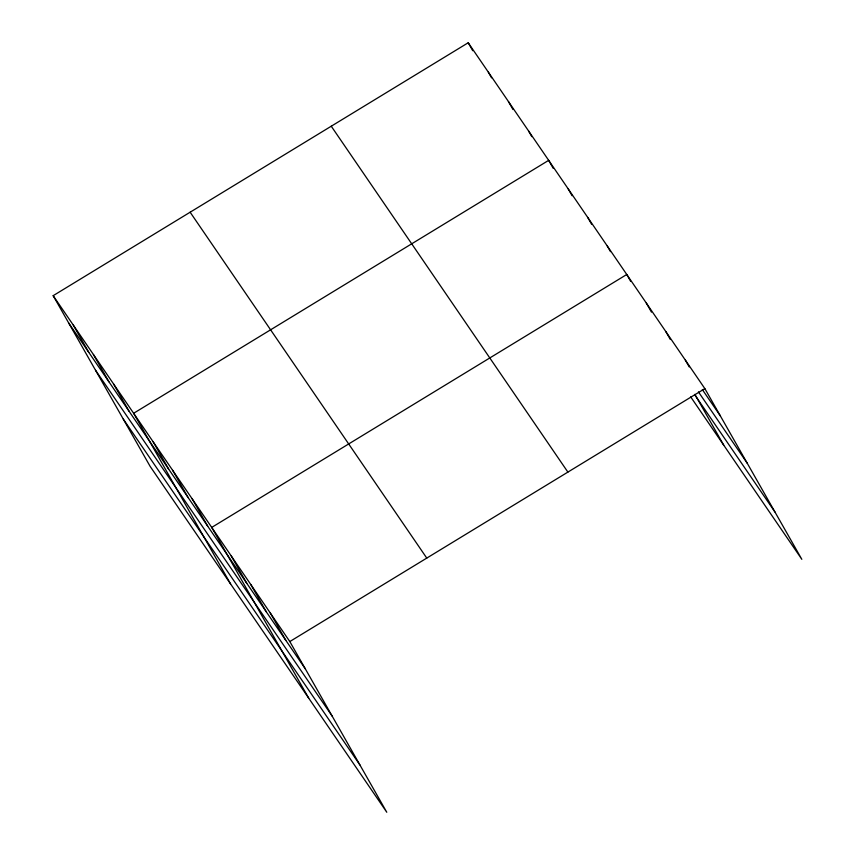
<?xml version="1.0" encoding="UTF-8"?>
<svg xmlns="http://www.w3.org/2000/svg" width="855" height="855" viewBox="0 0 855 855"><rect width="100%" height="100%" fill="white"/><g stroke="black" fill="none" stroke-linecap="round" stroke-linejoin="round"><path stroke-width="1.28" d="M53.17 295.68L289.813 641.56L386.781 812.25L150.138 466.37L53.17 295.68L468.219 42.75L704.862 388.63L801.83 559.32L690.701 396.891M289.813 641.56L704.862 388.63M702.34 389.581L720.359 415.925M698.439 391.9L747.249 463.239M694.602 394.561L774.94 511.995M331.259 126.219L567.891 472.099M190.141 212.211L426.773 558.091M68.678 322.976L305.321 668.856M95.557 370.29L332.2 716.169M123.259 419.046L359.891 764.926M685.336 360.094L689.216 366.913M665.81 331.558L670.341 339.521M646.295 303.023L651.457 312.118M630.648 281.316L626.768 274.487L211.719 527.417L308.687 698.108M694.869 394.379L723.736 445.177M607.242 245.951L610.481 251.637M587.727 217.416L591.596 224.245M568.201 188.88L572.081 195.71M553.196 168.307L548.675 160.345L133.637 413.275L230.594 583.965M528.561 130.954L531.799 136.64M508.447 101.553L512.968 109.515M488.333 72.151L491.561 77.837M468.219 42.75L472.74 50.712M270.287 613.024L285.794 640.32M250.772 584.489L266.268 611.785M231.245 555.953L246.753 583.249M192.204 498.882L207.701 526.178M172.678 470.346L188.186 497.642M153.152 441.811L168.659 469.106M113.523 383.884L129.02 411.17M93.398 354.483L108.906 381.768M73.284 325.082L88.792 352.378"/></g></svg>
